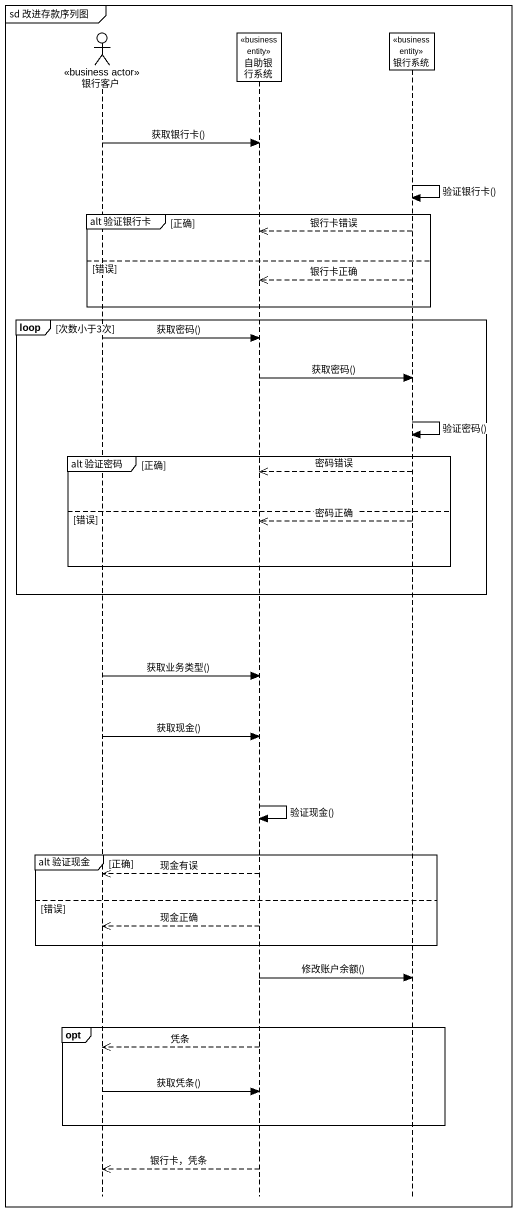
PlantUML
@startuml
mainframe sd 改进存款序列图
hide footbox
actor 银行客户 <<business actor>>
participant 自助银行系统 <<business entity>>
participant 银行系统 <<business entity>>

银行客户 -> 自助银行系统 : 获取银行卡()
银行系统 -> 银行系统 : 验证银行卡()
group alt 验证银行卡 [正确]
  银行系统 -->> 自助银行系统 : 银行卡错误
else 错误
  银行系统 -->> 自助银行系统 : 银行卡正确
end
loop 次数小于3次
  银行客户 -> 自助银行系统 : 获取密码()
  自助银行系统 -> 银行系统 : 获取密码()
  银行系统 -> 银行系统 : 验证密码()
  group alt 验证密码 [正确]
    银行系统 -->> 自助银行系统 : 密码错误
  else 错误
    银行系统 -->> 自助银行系统 : 密码正确
  end
end
银行客户 -> 自助银行系统 : 获取业务类型()
银行客户 -> 自助银行系统 : 获取现金()
自助银行系统 -> 自助银行系统 : 验证现金()
group alt 验证现金 [正确]
  自助银行系统 -->> 银行客户 : 现金有误
else 错误
  自助银行系统 -->> 银行客户 : 现金正确
end
自助银行系统 -> 银行系统 : 修改账户余额()
opt
  自助银行系统 -->> 银行客户 : 凭条
  银行客户 -> 自助银行系统 : 获取凭条()
end
自助银行系统 -->> 银行客户 : 银行卡，凭条
@enduml
